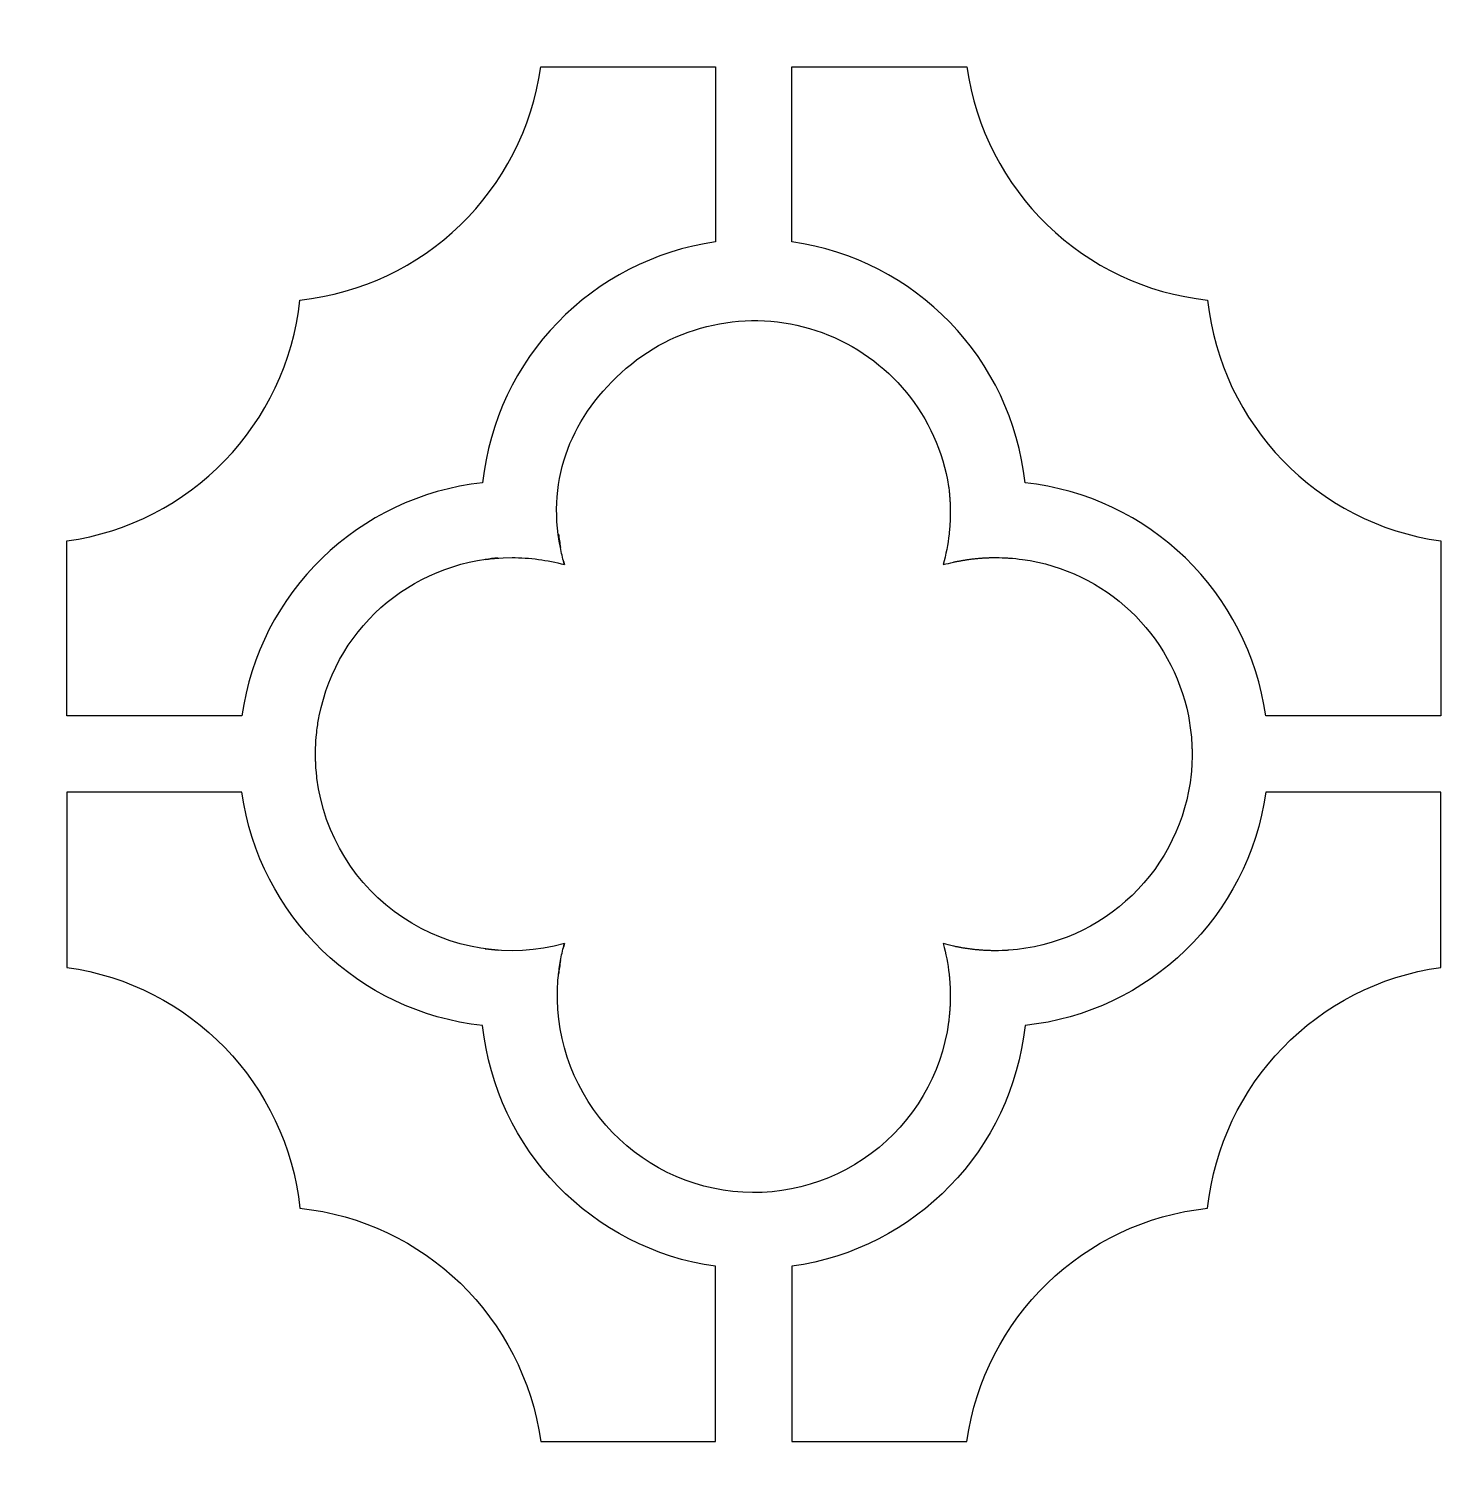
# Model space of a CAD drawing. Header units: centimetres. Extents: x -7.4 to -1.5, y -9 to 2.2.
# Drawn here: x -4.47 to -2.497, y -7.401 to -5.4 of the extents above; entities that cross this region are included whole.
import ezdxf

# ---------------------------------------------------------------- set-up
doc = ezdxf.new("R2010")
doc.units = ezdxf.units.CM
doc.header["$MEASUREMENT"] = 0
doc.layers.add('layer 1', color=7, linetype='Continuous')

msp = doc.modelspace()

# ---------------------------------------------------------------- linework, layer by layer
at = {"layer": 'layer 1', "color": 250}
for points, knots in [([(-7.43951, 2.23468), (-7.43951, 2.23468), (-7.33331, 2.23468), (-7.33331, 2.23468), (-7.33331, 2.23468), (-7.33331, 2.23468), (-1.60574, 2.23468), (-1.60574, 2.23468), (-1.60574, 2.23468), (-1.60574, 2.23468), (-1.49953, 2.23468), (-1.49953, 2.23468), (-1.49953, 2.23468), (-1.49953, 2.23468), (-1.49953, 2.12848), (-1.49953, 2.12848), (-1.49953, 2.12848), (-1.49953, 2.12848), (-1.49953, -8.89401), (-1.49953, -8.89401), (-1.49953, -8.89401), (-1.49953, -8.89401), (-1.49953, -9.00021), (-1.49953, -9.00021), (-1.49953, -9.00021), (-1.49953, -9.00021), (-1.60574, -9.00021), (-1.60574, -9.00021), (-1.60574, -9.00021), (-1.60574, -9.00021), (-7.33331, -9.00021), (-7.33331, -9.00021), (-7.33331, -9.00021), (-7.33331, -9.00021), (-7.43951, -9.00021), (-7.43951, -9.00021), (-7.43951, -9.00021), (-7.43951, -9.00021), (-7.43951, -8.89401), (-7.43951, -8.89401), (-7.43951, -8.89401), (-7.43951, -8.89401), (-7.43951, 2.12848), (-7.43951, 2.12848), (-7.43951, 2.12848), (-7.43951, 2.12848), (-7.43951, 2.23468), (-7.43951, 2.23468)], [0, 0, 0, 0, 0.0769231, 0.0769231, 0.0769231, 0.0769231, 0.1538462, 0.1538462, 0.1538462, 0.1538462, 0.2307692, 0.2307692, 0.2307692, 0.2307692, 0.3076923, 0.3076923, 0.3076923, 0.3076923, 0.3846154, 0.3846154, 0.3846154, 0.3846154, 0.4615385, 0.4615385, 0.4615385, 0.4615385, 0.5384615, 0.5384615, 0.5384615, 0.5384615, 0.6153846, 0.6153846, 0.6153846, 0.6153846, 0.6923077, 0.6923077, 0.6923077, 0.6923077, 0.7692308, 0.7692308, 0.7692308, 0.7692308, 0.8461538, 0.8461538, 0.8461538, 0.8461538, 1, 1, 1, 1]), ([(-4.41642, -6.3562), (-4.41642, -6.3562), (-4.26742, -6.3562), (-4.26742, -6.3562), (-4.26742, -6.3562), (-4.26742, -6.3562), (-4.173, -6.3562), (-4.173, -6.3562), (-4.173, -6.3562), (-4.14896, -6.18418), (-4.01074, -6.05052), (-3.83806, -6.03192), (-3.83806, -6.03192), (-3.81958, -5.85921), (-3.68576, -5.72116), (-3.51377, -5.69699), (-3.51377, -5.69699), (-3.51377, -5.69699), (-3.51377, -5.45354), (-3.51377, -5.45354), (-3.51377, -5.45354), (-3.51377, -5.45354), (-3.59491, -5.45354), (-3.59491, -5.45354), (-3.59491, -5.45354), (-3.59491, -5.45354), (-3.63364, -5.45354), (-3.63364, -5.45354), (-3.63364, -5.45354), (-3.63364, -5.45354), (-3.66292, -5.45354), (-3.66292, -5.45354), (-3.66292, -5.45354), (-3.66292, -5.45354), (-3.75721, -5.45354), (-3.75721, -5.45354), (-3.75721, -5.45354), (-3.78126, -5.62556), (-3.91948, -5.75923), (-4.09216, -5.77783), (-4.09216, -5.77783), (-4.11063, -5.95052), (-4.24444, -6.08858), (-4.41642, -6.11275), (-4.41642, -6.11275), (-4.41642, -6.11275), (-4.41642, -6.16404), (-4.41642, -6.16404), (-4.41642, -6.16404), (-4.41642, -6.16404), (-4.41642, -6.19017), (-4.41642, -6.19017), (-4.41642, -6.19017), (-4.41642, -6.19017), (-4.41642, -6.26759), (-4.41642, -6.26759), (-4.41642, -6.26759), (-4.41642, -6.26759), (-4.41642, -6.3562), (-4.41642, -6.3562)], [0, 0, 0, 0, 0.0625, 0.0625, 0.0625, 0.0625, 0.125, 0.125, 0.125, 0.125, 0.1875, 0.1875, 0.1875, 0.1875, 0.25, 0.25, 0.25, 0.25, 0.3125, 0.3125, 0.3125, 0.3125, 0.375, 0.375, 0.375, 0.375, 0.4375, 0.4375, 0.4375, 0.4375, 0.5, 0.5, 0.5, 0.5, 0.5625, 0.5625, 0.5625, 0.5625, 0.625, 0.625, 0.625, 0.625, 0.6875, 0.6875, 0.6875, 0.6875, 0.75, 0.75, 0.75, 0.75, 0.8125, 0.8125, 0.8125, 0.8125, 0.875, 0.875, 0.875, 0.875, 1, 1, 1, 1]), ([(-2.74836, -6.3562), (-2.74836, -6.3562), (-2.62664, -6.3562), (-2.62664, -6.3562), (-2.62664, -6.3562), (-2.62664, -6.3562), (-2.50493, -6.3562), (-2.50493, -6.3562), (-2.50493, -6.3562), (-2.50493, -6.3562), (-2.50493, -6.26759), (-2.50493, -6.26759), (-2.50493, -6.26759), (-2.50493, -6.26759), (-2.50493, -6.19018), (-2.50493, -6.19018), (-2.50493, -6.19018), (-2.50493, -6.19018), (-2.50493, -6.16403), (-2.50493, -6.16403), (-2.50493, -6.16403), (-2.50493, -6.16403), (-2.50493, -6.11277), (-2.50493, -6.11277), (-2.50493, -6.11277), (-2.67693, -6.08871), (-2.81059, -5.9505), (-2.8292, -5.77783), (-2.8292, -5.77783), (-3.0019, -5.75935), (-3.13997, -5.62554), (-3.16414, -5.45354), (-3.16414, -5.45354), (-3.16414, -5.45354), (-3.2153, -5.45354), (-3.2153, -5.45354), (-3.2153, -5.45354), (-3.2153, -5.45354), (-3.28772, -5.45354), (-3.28772, -5.45354), (-3.28772, -5.45354), (-3.28772, -5.45354), (-3.34195, -5.45354), (-3.34195, -5.45354), (-3.34195, -5.45354), (-3.34195, -5.45354), (-3.40757, -5.45354), (-3.40757, -5.45354), (-3.40757, -5.45354), (-3.40757, -5.45354), (-3.40757, -5.69699), (-3.40757, -5.69699), (-3.40757, -5.69699), (-3.23556, -5.72104), (-3.1019, -5.85924), (-3.08331, -6.03192), (-3.08331, -6.03192), (-2.91061, -6.05039), (-2.77253, -6.18421), (-2.74836, -6.3562)], [0, 0, 0, 0, 0.0625, 0.0625, 0.0625, 0.0625, 0.125, 0.125, 0.125, 0.125, 0.1875, 0.1875, 0.1875, 0.1875, 0.25, 0.25, 0.25, 0.25, 0.3125, 0.3125, 0.3125, 0.3125, 0.375, 0.375, 0.375, 0.375, 0.4375, 0.4375, 0.4375, 0.4375, 0.5, 0.5, 0.5, 0.5, 0.5625, 0.5625, 0.5625, 0.5625, 0.625, 0.625, 0.625, 0.625, 0.6875, 0.6875, 0.6875, 0.6875, 0.75, 0.75, 0.75, 0.75, 0.8125, 0.8125, 0.8125, 0.8125, 0.875, 0.875, 0.875, 0.875, 1, 1, 1, 1]), ([(-4.06534, -6.3562), (-4.06662, -6.36267), (-4.06765, -6.36919), (-4.06846, -6.37573), (-4.06846, -6.37573), (-4.06846, -6.37573), (-4.06864, -6.37738), (-4.06864, -6.37738), (-4.06864, -6.37738), (-4.06864, -6.37738), (-4.06883, -6.37904), (-4.06883, -6.37904), (-4.06883, -6.37904), (-4.06883, -6.37904), (-4.06949, -6.3856), (-4.06949, -6.3856), (-4.06949, -6.3856), (-4.06949, -6.3856), (-4.06987, -6.39068), (-4.06987, -6.39068), (-4.06987, -6.39068), (-4.06987, -6.39068), (-4.06999, -6.39237), (-4.06999, -6.39237), (-4.06999, -6.39237), (-4.06999, -6.39237), (-4.07018, -6.39571), (-4.07018, -6.39571), (-4.07018, -6.39571), (-4.07018, -6.39571), (-4.07025, -6.39743), (-4.07025, -6.39743), (-4.07025, -6.39743), (-4.07025, -6.39743), (-4.07033, -6.39957), (-4.07033, -6.39957), (-4.07033, -6.39957), (-4.07033, -6.39957), (-4.07036, -6.40079), (-4.07036, -6.40079), (-4.07036, -6.40079), (-4.07036, -6.40079), (-4.07043, -6.40222), (-4.07043, -6.40222), (-4.07043, -6.40222), (-4.07043, -6.40222), (-4.07045, -6.40394), (-4.07045, -6.40394), (-4.07045, -6.40394), (-4.07045, -6.40394), (-4.07046, -6.40503), (-4.07046, -6.40503), (-4.07046, -6.40503), (-4.07046, -6.40503), (-4.07049, -6.40671), (-4.07049, -6.40671), (-4.07049, -6.40671), (-4.07049, -6.40671), (-4.0705, -6.40844), (-4.0705, -6.40844), (-4.0705, -6.40844), (-4.0705, -6.40844), (-4.0705, -6.41013), (-4.0705, -6.41013), (-4.0705, -6.41013), (-4.0705, -6.41013), (-4.07049, -6.41181), (-4.07049, -6.41181), (-4.07049, -6.41181), (-4.07049, -6.41181), (-4.07047, -6.41323), (-4.07047, -6.41323), (-4.07047, -6.41323), (-4.07047, -6.41323), (-4.07046, -6.41436), (-4.07046, -6.41436), (-4.07046, -6.41436), (-4.07046, -6.41436), (-4.07043, -6.41606), (-4.07043, -6.41606), (-4.07043, -6.41606), (-4.07043, -6.41606), (-4.07036, -6.41775), (-4.07036, -6.41775), (-4.07036, -6.41775), (-4.07036, -6.41775), (-4.07033, -6.41899), (-4.07033, -6.41899), (-4.07033, -6.41899), (-4.07033, -6.41899), (-4.07029, -6.42027), (-4.07029, -6.42027), (-4.07029, -6.42027), (-4.07029, -6.42027), (-4.07022, -6.42196), (-4.07022, -6.42196), (-4.07022, -6.42196), (-4.07022, -6.42196), (-4.06999, -6.42616), (-4.06999, -6.42616), (-4.06999, -6.42616), (-4.06999, -6.42616), (-4.06987, -6.42784), (-4.06987, -6.42784), (-4.06987, -6.42784), (-4.06987, -6.42784), (-4.06956, -6.43202), (-4.06956, -6.43202), (-4.06956, -6.43202), (-4.0693, -6.43507), (-4.06899, -6.43812), (-4.06864, -6.44116), (-4.06864, -6.44116), (-4.06864, -6.44116), (-4.06846, -6.44282), (-4.06846, -6.44282), (-4.06846, -6.44282), (-4.05876, -6.52176), (-4.01519, -6.5925), (-3.94903, -6.63664), (-3.94903, -6.63664), (-3.88288, -6.68076), (-3.80091, -6.69398), (-3.72426, -6.67284), (-3.72426, -6.67284), (-3.72426, -6.67284), (-3.72557, -6.67778), (-3.72557, -6.67778), (-3.72557, -6.67778), (-3.72557, -6.67778), (-3.72426, -6.67283), (-3.72426, -6.67283), (-3.72426, -6.67283), (-3.72612, -6.67976), (-3.72774, -6.68675), (-3.7291, -6.69379), (-3.7291, -6.69379), (-3.73048, -6.70093), (-3.73157, -6.70814), (-3.73238, -6.71537), (-3.73238, -6.71537), (-3.73167, -6.70904), (-3.73074, -6.70273), (-3.72962, -6.69646), (-3.72962, -6.69646), (-3.74276, -6.76894), (-3.72615, -6.84365), (-3.68352, -6.90372), (-3.68352, -6.90372), (-3.64089, -6.96379), (-3.57621, -7.0041), (-3.50346, -7.01562), (-3.50346, -7.01562), (-3.43068, -7.02714), (-3.35633, -7.00881), (-3.29726, -6.96477), (-3.29726, -6.96477), (-3.23818, -6.92073), (-3.19943, -6.85506), (-3.1897, -6.78202), (-3.1897, -6.78202), (-3.1897, -6.78202), (-3.18954, -6.78088), (-3.18954, -6.78088), (-3.18954, -6.78088), (-3.18954, -6.78088), (-3.18942, -6.77973), (-3.18942, -6.77973), (-3.18942, -6.77973), (-3.18942, -6.77973), (-3.18912, -6.7774), (-3.18912, -6.7774), (-3.18912, -6.7774), (-3.18912, -6.7774), (-3.18893, -6.77567), (-3.18893, -6.77567), (-3.18893, -6.77567), (-3.18893, -6.77567), (-3.18879, -6.77452), (-3.18879, -6.77452), (-3.18879, -6.77452), (-3.18879, -6.77452), (-3.18863, -6.77276), (-3.18863, -6.77276), (-3.18863, -6.77276), (-3.18863, -6.77276), (-3.18849, -6.77128), (-3.18849, -6.77128), (-3.18849, -6.77128), (-3.18849, -6.77128), (-3.18836, -6.76987), (-3.18836, -6.76987), (-3.18836, -6.76987), (-3.18836, -6.76987), (-3.18827, -6.76869), (-3.18827, -6.76869), (-3.18827, -6.76869), (-3.18827, -6.76869), (-3.18818, -6.7677), (-3.18818, -6.7677), (-3.18818, -6.7677), (-3.18818, -6.7677), (-3.18808, -6.76635), (-3.18808, -6.76635), (-3.18808, -6.76635), (-3.18808, -6.76635), (-3.18772, -6.76109), (-3.18772, -6.76109), (-3.18772, -6.76109), (-3.18772, -6.76109), (-3.18766, -6.75993), (-3.18766, -6.75993), (-3.18766, -6.75993), (-3.18766, -6.75993), (-3.18762, -6.75874), (-3.18762, -6.75874), (-3.18762, -6.75874), (-3.18762, -6.75874), (-3.18755, -6.75757), (-3.18755, -6.75757), (-3.18755, -6.75757), (-3.18755, -6.75757), (-3.18751, -6.75639), (-3.18751, -6.75639), (-3.18751, -6.75639), (-3.18751, -6.75639), (-3.18744, -6.75467), (-3.18744, -6.75467), (-3.18744, -6.75467), (-3.18744, -6.75467), (-3.18734, -6.75074), (-3.18734, -6.75074), (-3.18734, -6.75074), (-3.18734, -6.75074), (-3.18732, -6.74927), (-3.18732, -6.74927), (-3.18732, -6.74927), (-3.18732, -6.74927), (-3.1873, -6.74749), (-3.1873, -6.74749), (-3.1873, -6.74749), (-3.1873, -6.74749), (-3.18728, -6.74573), (-3.18728, -6.74573), (-3.18728, -6.74573), (-3.18728, -6.74573), (-3.1873, -6.74453), (-3.1873, -6.74453), (-3.1873, -6.74453), (-3.1873, -6.74453), (-3.1873, -6.74336), (-3.1873, -6.74336), (-3.1873, -6.74336), (-3.1873, -6.74336), (-3.18732, -6.74218), (-3.18732, -6.74218), (-3.18732, -6.74218), (-3.18732, -6.74218), (-3.18732, -6.74101), (-3.18732, -6.74101), (-3.18732, -6.74101), (-3.18732, -6.74101), (-3.18736, -6.73982), (-3.18736, -6.73982), (-3.18736, -6.73982), (-3.18736, -6.73982), (-3.18739, -6.73865), (-3.18739, -6.73865), (-3.18739, -6.73865), (-3.18739, -6.73865), (-3.18742, -6.73747), (-3.18742, -6.73747), (-3.18742, -6.73747), (-3.18742, -6.73747), (-3.18744, -6.7363), (-3.18744, -6.7363), (-3.18744, -6.7363), (-3.18744, -6.7363), (-3.18751, -6.73512), (-3.18751, -6.73512), (-3.18751, -6.73512), (-3.18751, -6.73512), (-3.18755, -6.73394), (-3.18755, -6.73394), (-3.18755, -6.73394), (-3.18755, -6.73394), (-3.18762, -6.73277), (-3.18762, -6.73277), (-3.18762, -6.73277), (-3.18762, -6.73277), (-3.18766, -6.73161), (-3.18766, -6.73161), (-3.18766, -6.73161), (-3.18766, -6.73161), (-3.18772, -6.73043), (-3.18772, -6.73043), (-3.18772, -6.73043), (-3.18772, -6.73043), (-3.18779, -6.72926), (-3.18779, -6.72926), (-3.18779, -6.72926), (-3.18779, -6.72926), (-3.18786, -6.72809), (-3.18786, -6.72809), (-3.18786, -6.72809), (-3.18786, -6.72809), (-3.18793, -6.72695), (-3.18793, -6.72695), (-3.18793, -6.72695), (-3.18793, -6.72695), (-3.18801, -6.72576), (-3.18801, -6.72576), (-3.18801, -6.72576), (-3.18801, -6.72576), (-3.1881, -6.72462), (-3.1881, -6.72462), (-3.1881, -6.72462), (-3.1881, -6.72462), (-3.1882, -6.72344), (-3.1882, -6.72344), (-3.1882, -6.72344), (-3.1882, -6.72344), (-3.1883, -6.7223), (-3.1883, -6.7223), (-3.1883, -6.7223), (-3.1883, -6.7223), (-3.18841, -6.72111), (-3.18841, -6.72111), (-3.18841, -6.72111), (-3.18841, -6.72111), (-3.18851, -6.71997), (-3.18851, -6.71997), (-3.18851, -6.71997), (-3.18851, -6.71997), (-3.18862, -6.71883), (-3.18862, -6.71883), (-3.18862, -6.71883), (-3.18862, -6.71883), (-3.18871, -6.71767), (-3.18871, -6.71767), (-3.18871, -6.71767), (-3.18871, -6.71767), (-3.18884, -6.71652), (-3.18884, -6.71652), (-3.18884, -6.71652), (-3.18884, -6.71652), (-3.18896, -6.71537), (-3.18896, -6.71537), (-3.18896, -6.71537), (-3.19055, -6.701), (-3.19328, -6.68677), (-3.19715, -6.67283), (-3.19715, -6.67283), (-3.19242, -6.67411), (-3.18766, -6.67527), (-3.18287, -6.67632), (-3.18287, -6.67632), (-3.18287, -6.67632), (-3.18175, -6.67658), (-3.18175, -6.67658), (-3.18175, -6.67658), (-3.18175, -6.67658), (-3.18064, -6.6768), (-3.18064, -6.6768), (-3.18064, -6.6768), (-3.18064, -6.6768), (-3.17952, -6.67706), (-3.17952, -6.67706), (-3.17952, -6.67706), (-3.17952, -6.67706), (-3.17842, -6.67727), (-3.17842, -6.67727), (-3.17842, -6.67727), (-3.17842, -6.67727), (-3.1773, -6.67749), (-3.1773, -6.67749), (-3.1773, -6.67749), (-3.1773, -6.67749), (-3.17619, -6.6777), (-3.17619, -6.6777), (-3.17619, -6.6777), (-3.17619, -6.6777), (-3.17505, -6.67793), (-3.17505, -6.67793), (-3.17505, -6.67793), (-3.17505, -6.67793), (-3.17394, -6.67811), (-3.17394, -6.67811), (-3.17394, -6.67811), (-3.17394, -6.67811), (-3.17282, -6.67834), (-3.17282, -6.67834), (-3.17282, -6.67834), (-3.17282, -6.67834), (-3.1717, -6.67852), (-3.1717, -6.67852), (-3.1717, -6.67852), (-3.1717, -6.67852), (-3.17055, -6.67874), (-3.17055, -6.67874), (-3.17055, -6.67874), (-3.17055, -6.67874), (-3.16944, -6.67891), (-3.16944, -6.67891), (-3.16944, -6.67891), (-3.16944, -6.67891), (-3.16828, -6.67911), (-3.16828, -6.67911), (-3.16828, -6.67911), (-3.16828, -6.67911), (-3.16717, -6.67929), (-3.16717, -6.67929), (-3.16717, -6.67929), (-3.16717, -6.67929), (-3.16603, -6.67947), (-3.16603, -6.67947), (-3.16603, -6.67947), (-3.16603, -6.67947), (-3.16491, -6.67963), (-3.16491, -6.67963), (-3.16491, -6.67963), (-3.16491, -6.67963), (-3.16375, -6.67982), (-3.16375, -6.67982), (-3.16375, -6.67982), (-3.16375, -6.67982), (-3.1626, -6.67998), (-3.1626, -6.67998), (-3.1626, -6.67998), (-3.1626, -6.67998), (-3.16147, -6.68015), (-3.16147, -6.68015), (-3.16147, -6.68015), (-3.16147, -6.68015), (-3.16034, -6.68028), (-3.16034, -6.68028), (-3.16034, -6.68028), (-3.16034, -6.68028), (-3.15919, -6.68044), (-3.15919, -6.68044), (-3.15919, -6.68044), (-3.15919, -6.68044), (-3.15804, -6.68057), (-3.15804, -6.68057), (-3.15804, -6.68057), (-3.15804, -6.68057), (-3.1569, -6.68072), (-3.1569, -6.68072), (-3.1569, -6.68072), (-3.1569, -6.68072), (-3.15575, -6.68085), (-3.15575, -6.68085), (-3.15575, -6.68085), (-3.15575, -6.68085), (-3.1546, -6.68099), (-3.1546, -6.68099), (-3.1546, -6.68099), (-3.1546, -6.68099), (-3.15346, -6.68112), (-3.15346, -6.68112), (-3.15346, -6.68112), (-3.15346, -6.68112), (-3.15229, -6.68125), (-3.15229, -6.68125), (-3.15229, -6.68125), (-3.15229, -6.68125), (-3.15115, -6.68134), (-3.15115, -6.68134), (-3.15115, -6.68134), (-3.15115, -6.68134), (-3.15001, -6.68146), (-3.15001, -6.68146), (-3.15001, -6.68146), (-3.15001, -6.68146), (-3.14885, -6.68156), (-3.14885, -6.68156), (-3.14885, -6.68156), (-3.14885, -6.68156), (-3.14768, -6.68167), (-3.14768, -6.68167), (-3.14768, -6.68167), (-3.14768, -6.68167), (-3.14653, -6.68177), (-3.14653, -6.68177), (-3.14653, -6.68177), (-3.14653, -6.68177), (-3.14536, -6.68187), (-3.14536, -6.68187), (-3.14536, -6.68187), (-3.14536, -6.68187), (-3.14421, -6.68195), (-3.14421, -6.68195), (-3.14421, -6.68195), (-3.14421, -6.68195), (-3.14302, -6.68204), (-3.14302, -6.68204), (-3.14302, -6.68204), (-3.14302, -6.68204), (-3.14188, -6.68211), (-3.14188, -6.68211), (-3.14188, -6.68211), (-3.14188, -6.68211), (-3.1407, -6.68218), (-3.1407, -6.68218), (-3.1407, -6.68218), (-3.1407, -6.68218), (-3.13954, -6.68224), (-3.13954, -6.68224), (-3.13954, -6.68224), (-3.13954, -6.68224), (-3.13837, -6.68231), (-3.13837, -6.68231), (-3.13837, -6.68231), (-3.13837, -6.68231), (-3.13721, -6.68235), (-3.13721, -6.68235), (-3.13721, -6.68235), (-3.13721, -6.68235), (-3.13603, -6.68242), (-3.13603, -6.68242), (-3.13603, -6.68242), (-3.13603, -6.68242), (-3.13485, -6.68246), (-3.13485, -6.68246), (-3.13485, -6.68246), (-3.13485, -6.68246), (-3.13367, -6.68252), (-3.13367, -6.68252), (-3.13367, -6.68252), (-3.13367, -6.68252), (-3.13251, -6.68256), (-3.13251, -6.68256), (-3.13251, -6.68256), (-3.13251, -6.68256), (-3.13132, -6.68259), (-3.13132, -6.68259), (-3.13132, -6.68259), (-3.13132, -6.68259), (-3.13014, -6.68261), (-3.13014, -6.68261), (-3.13014, -6.68261), (-3.13014, -6.68261), (-3.12896, -6.68264), (-3.12896, -6.68264), (-3.12896, -6.68264), (-3.12896, -6.68264), (-3.12779, -6.68264), (-3.12779, -6.68264), (-3.12779, -6.68264), (-3.12779, -6.68264), (-3.12661, -6.68267), (-3.12661, -6.68267), (-3.12661, -6.68267), (-3.12661, -6.68267), (-3.12543, -6.68267), (-3.12543, -6.68267), (-3.12543, -6.68267), (-3.12543, -6.68267), (-3.12424, -6.6827), (-3.12424, -6.6827), (-3.12424, -6.6827), (-3.12424, -6.6827), (-3.12307, -6.68267), (-3.12307, -6.68267), (-3.12307, -6.68267), (-3.12307, -6.68267), (-3.12163, -6.68266), (-3.12163, -6.68266), (-3.12163, -6.68266), (-3.12163, -6.68266), (-3.1201, -6.68264), (-3.1201, -6.68264), (-3.1201, -6.68264), (-3.1201, -6.68264), (-3.11505, -6.68251), (-3.11505, -6.68251), (-3.11505, -6.68251), (-3.11505, -6.68251), (-3.11358, -6.68245), (-3.11358, -6.68245), (-3.11358, -6.68245), (-3.11358, -6.68245), (-3.10831, -6.68219), (-3.10831, -6.68219), (-3.10831, -6.68219), (-3.10831, -6.68219), (-3.10714, -6.68211), (-3.10714, -6.68211), (-3.10714, -6.68211), (-3.10714, -6.68211), (-3.10595, -6.68206), (-3.10595, -6.68206), (-3.10595, -6.68206), (-3.04159, -6.67753), (-2.98091, -6.65055), (-2.93444, -6.60579), (-2.93444, -6.60579), (-2.88795, -6.561), (-2.85884, -6.50124), (-2.85227, -6.43702), (-2.85227, -6.43702), (-2.85227, -6.43702), (-2.85189, -6.43286), (-2.85189, -6.43286), (-2.85189, -6.43286), (-2.85153, -6.42853), (-2.85127, -6.42419), (-2.85107, -6.41984), (-2.85107, -6.41984), (-2.85107, -6.41984), (-2.85103, -6.41858), (-2.85103, -6.41858), (-2.85103, -6.41858), (-2.85103, -6.41858), (-2.85097, -6.4169), (-2.85097, -6.4169), (-2.85097, -6.4169), (-2.85097, -6.4169), (-2.8509, -6.41449), (-2.8509, -6.41449), (-2.8509, -6.41449), (-2.8509, -6.41449), (-2.8509, -6.4135), (-2.8509, -6.4135), (-2.8509, -6.4135), (-2.8509, -6.4135), (-2.85087, -6.41181), (-2.85087, -6.41181), (-2.85087, -6.41181), (-2.85087, -6.41181), (-2.85086, -6.41013), (-2.85086, -6.41013), (-2.85086, -6.41013), (-2.85086, -6.41013), (-2.85086, -6.40844), (-2.85086, -6.40844), (-2.85086, -6.40844), (-2.85086, -6.40844), (-2.85087, -6.40671), (-2.85087, -6.40671), (-2.85087, -6.40671), (-2.85087, -6.40671), (-2.85089, -6.40534), (-2.85089, -6.40534), (-2.85089, -6.40534), (-2.85089, -6.40534), (-2.8509, -6.40418), (-2.8509, -6.40418), (-2.8509, -6.40418), (-2.8509, -6.40418), (-2.85094, -6.40251), (-2.85094, -6.40251), (-2.85094, -6.40251), (-2.85094, -6.40251), (-2.851, -6.40079), (-2.851, -6.40079), (-2.851, -6.40079), (-2.851, -6.40079), (-2.85103, -6.39966), (-2.85103, -6.39966), (-2.85103, -6.39966), (-2.85121, -6.39554), (-2.85145, -6.39144), (-2.85176, -6.38733), (-2.85176, -6.38733), (-2.85176, -6.38733), (-2.85189, -6.38567), (-2.85189, -6.38567), (-2.85189, -6.38567), (-2.85189, -6.38567), (-2.85218, -6.38236), (-2.85218, -6.38236), (-2.85218, -6.38236), (-2.8531, -6.37359), (-2.85438, -6.36486), (-2.85603, -6.3562), (-2.85603, -6.3562), (-2.87862, -6.24172), (-2.97126, -6.15426), (-3.08687, -6.13848), (-3.08687, -6.13848), (-3.09292, -6.13764), (-3.099, -6.13702), (-3.10509, -6.13659), (-3.10509, -6.13659), (-3.10509, -6.13659), (-3.10652, -6.1365), (-3.10652, -6.1365), (-3.10652, -6.1365), (-3.10652, -6.1365), (-3.10771, -6.13643), (-3.10771, -6.13643), (-3.10771, -6.13643), (-3.10771, -6.13643), (-3.11358, -6.13614), (-3.11358, -6.13614), (-3.11358, -6.13614), (-3.11358, -6.13614), (-3.11505, -6.13607), (-3.11505, -6.13607), (-3.11505, -6.13607), (-3.11505, -6.13607), (-3.11922, -6.13596), (-3.11922, -6.13596), (-3.11922, -6.13596), (-3.11922, -6.13596), (-3.1207, -6.13595), (-3.1207, -6.13595), (-3.1207, -6.13595), (-3.1207, -6.13595), (-3.12249, -6.13591), (-3.12249, -6.13591), (-3.12249, -6.13591), (-3.12249, -6.13591), (-3.12424, -6.13589), (-3.12424, -6.13589), (-3.12424, -6.13589), (-3.12424, -6.13589), (-3.12543, -6.13591), (-3.12543, -6.13591), (-3.12543, -6.13591), (-3.12543, -6.13591), (-3.12661, -6.13591), (-3.12661, -6.13591), (-3.12661, -6.13591), (-3.12661, -6.13591), (-3.12779, -6.13595), (-3.12779, -6.13595), (-3.12779, -6.13595), (-3.12779, -6.13595), (-3.12896, -6.13595), (-3.12896, -6.13595), (-3.12896, -6.13595), (-3.12896, -6.13595), (-3.13014, -6.13598), (-3.13014, -6.13598), (-3.13014, -6.13598), (-3.13014, -6.13598), (-3.13132, -6.136), (-3.13132, -6.136), (-3.13132, -6.136), (-3.13132, -6.136), (-3.13251, -6.13603), (-3.13251, -6.13603), (-3.13251, -6.13603), (-3.13251, -6.13603), (-3.13367, -6.13606), (-3.13367, -6.13606), (-3.13367, -6.13606), (-3.13367, -6.13606), (-3.13485, -6.13613), (-3.13485, -6.13613), (-3.13485, -6.13613), (-3.13485, -6.13613), (-3.13603, -6.13617), (-3.13603, -6.13617), (-3.13603, -6.13617), (-3.13603, -6.13617), (-3.13721, -6.13624), (-3.13721, -6.13624), (-3.13721, -6.13624), (-3.13721, -6.13624), (-3.13837, -6.13628), (-3.13837, -6.13628), (-3.13837, -6.13628), (-3.13837, -6.13628), (-3.13954, -6.13633), (-3.13954, -6.13633), (-3.13954, -6.13633), (-3.13954, -6.13633), (-3.14069, -6.1364), (-3.14069, -6.1364), (-3.14069, -6.1364), (-3.14069, -6.1364), (-3.14187, -6.13647), (-3.14187, -6.13647), (-3.14187, -6.13647), (-3.14187, -6.13647), (-3.14302, -6.13654), (-3.14302, -6.13654), (-3.14302, -6.13654), (-3.14302, -6.13654), (-3.14419, -6.13664), (-3.14419, -6.13664), (-3.14419, -6.13664), (-3.14419, -6.13664), (-3.14534, -6.13672), (-3.14534, -6.13672), (-3.14534, -6.13672), (-3.14534, -6.13672), (-3.14652, -6.13682), (-3.14652, -6.13682), (-3.14652, -6.13682), (-3.14652, -6.13682), (-3.14767, -6.13691), (-3.14767, -6.13691), (-3.14767, -6.13691), (-3.14767, -6.13691), (-3.14884, -6.13702), (-3.14884, -6.13702), (-3.14884, -6.13702), (-3.14884, -6.13702), (-3.14997, -6.13713), (-3.14997, -6.13713), (-3.14997, -6.13713), (-3.14997, -6.13713), (-3.15113, -6.13724), (-3.15113, -6.13724), (-3.15113, -6.13724), (-3.15113, -6.13724), (-3.15228, -6.13734), (-3.15228, -6.13734), (-3.15228, -6.13734), (-3.15228, -6.13734), (-3.15343, -6.13747), (-3.15343, -6.13747), (-3.15343, -6.13747), (-3.15343, -6.13747), (-3.15459, -6.13759), (-3.15459, -6.13759), (-3.15459, -6.13759), (-3.15459, -6.13759), (-3.15572, -6.13772), (-3.15572, -6.13772), (-3.15572, -6.13772), (-3.15572, -6.13772), (-3.15687, -6.13786), (-3.15687, -6.13786), (-3.15687, -6.13786), (-3.15687, -6.13786), (-3.15803, -6.13802), (-3.15803, -6.13802), (-3.15803, -6.13802), (-3.15803, -6.13802), (-3.15916, -6.13814), (-3.15916, -6.13814), (-3.15916, -6.13814), (-3.15916, -6.13814), (-3.16031, -6.13831), (-3.16031, -6.13831), (-3.16031, -6.13831), (-3.16031, -6.13831), (-3.16143, -6.13844), (-3.16143, -6.13844), (-3.16143, -6.13844), (-3.16143, -6.13844), (-3.16258, -6.13862), (-3.16258, -6.13862), (-3.16258, -6.13862), (-3.16258, -6.13862), (-3.16372, -6.13877), (-3.16372, -6.13877), (-3.16372, -6.13877), (-3.16372, -6.13877), (-3.16487, -6.13895), (-3.16487, -6.13895), (-3.16487, -6.13895), (-3.16487, -6.13895), (-3.166, -6.13911), (-3.166, -6.13911), (-3.166, -6.13911), (-3.166, -6.13911), (-3.16714, -6.1393), (-3.16714, -6.1393), (-3.16714, -6.1393), (-3.16714, -6.1393), (-3.16826, -6.13948), (-3.16826, -6.13948), (-3.16826, -6.13948), (-3.16826, -6.13948), (-3.1694, -6.13968), (-3.1694, -6.13968), (-3.1694, -6.13968), (-3.1694, -6.13968), (-3.17051, -6.13984), (-3.17051, -6.13984), (-3.17051, -6.13984), (-3.17051, -6.13984), (-3.17167, -6.14005), (-3.17167, -6.14005), (-3.17167, -6.14005), (-3.17167, -6.14005), (-3.17278, -6.14025), (-3.17278, -6.14025), (-3.17278, -6.14025), (-3.17278, -6.14025), (-3.17391, -6.14046), (-3.17391, -6.14046), (-3.17391, -6.14046), (-3.17391, -6.14046), (-3.17502, -6.14067), (-3.17502, -6.14067), (-3.17502, -6.14067), (-3.17502, -6.14067), (-3.17614, -6.14088), (-3.17614, -6.14088), (-3.17614, -6.14088), (-3.17614, -6.14088), (-3.17725, -6.1411), (-3.17725, -6.1411), (-3.17725, -6.1411), (-3.17725, -6.1411), (-3.17836, -6.14133), (-3.17836, -6.14133), (-3.17836, -6.14133), (-3.17836, -6.14133), (-3.17948, -6.14153), (-3.17948, -6.14153), (-3.17948, -6.14153), (-3.17948, -6.14153), (-3.1806, -6.14179), (-3.1806, -6.14179), (-3.1806, -6.14179), (-3.1806, -6.14179), (-3.18172, -6.14202), (-3.18172, -6.14202), (-3.18172, -6.14202), (-3.18172, -6.14202), (-3.18283, -6.14226), (-3.18283, -6.14226), (-3.18283, -6.14226), (-3.18761, -6.14331), (-3.19237, -6.14447), (-3.19709, -6.14576), (-3.19709, -6.14576), (-3.19328, -6.13181), (-3.19057, -6.11759), (-3.18897, -6.10322), (-3.18897, -6.10322), (-3.18897, -6.10322), (-3.18885, -6.10207), (-3.18885, -6.10207), (-3.18885, -6.10207), (-3.18885, -6.10207), (-3.18873, -6.10091), (-3.18873, -6.10091), (-3.18873, -6.10091), (-3.18873, -6.10091), (-3.18863, -6.09977), (-3.18863, -6.09977), (-3.18863, -6.09977), (-3.18863, -6.09977), (-3.18851, -6.09862), (-3.18851, -6.09862), (-3.18851, -6.09862), (-3.18851, -6.09862), (-3.18841, -6.09747), (-3.18841, -6.09747), (-3.18841, -6.09747), (-3.18841, -6.09747), (-3.1883, -6.0963), (-3.1883, -6.0963), (-3.1883, -6.0963), (-3.1883, -6.0963), (-3.1882, -6.09515), (-3.1882, -6.09515), (-3.1882, -6.09515), (-3.1882, -6.09515), (-3.1881, -6.09396), (-3.1881, -6.09396), (-3.1881, -6.09396), (-3.1881, -6.09396), (-3.18801, -6.09283), (-3.18801, -6.09283), (-3.18801, -6.09283), (-3.18801, -6.09283), (-3.18793, -6.09164), (-3.18793, -6.09164), (-3.18793, -6.09164), (-3.18793, -6.09164), (-3.18786, -6.0905), (-3.18786, -6.0905), (-3.18786, -6.0905), (-3.18786, -6.0905), (-3.18779, -6.08931), (-3.18779, -6.08931), (-3.18779, -6.08931), (-3.18779, -6.08931), (-3.18772, -6.08816), (-3.18772, -6.08816), (-3.18772, -6.08816), (-3.18772, -6.08816), (-3.18766, -6.08697), (-3.18766, -6.08697), (-3.18766, -6.08697), (-3.18766, -6.08697), (-3.18762, -6.08583), (-3.18762, -6.08583), (-3.18762, -6.08583), (-3.18762, -6.08583), (-3.18755, -6.08464), (-3.18755, -6.08464), (-3.18755, -6.08464), (-3.18755, -6.08464), (-3.18751, -6.08347), (-3.18751, -6.08347), (-3.18751, -6.08347), (-3.18751, -6.08347), (-3.18744, -6.08228), (-3.18744, -6.08228), (-3.18744, -6.08228), (-3.18744, -6.08228), (-3.18742, -6.08112), (-3.18742, -6.08112), (-3.18742, -6.08112), (-3.18742, -6.08112), (-3.18739, -6.07994), (-3.18739, -6.07994), (-3.18739, -6.07994), (-3.18739, -6.07994), (-3.18736, -6.07877), (-3.18736, -6.07877), (-3.18736, -6.07877), (-3.18736, -6.07877), (-3.18732, -6.07758), (-3.18732, -6.07758), (-3.18732, -6.07758), (-3.18732, -6.07758), (-3.18732, -6.07641), (-3.18732, -6.07641), (-3.18732, -6.07641), (-3.18732, -6.07641), (-3.1873, -6.07522), (-3.1873, -6.07522), (-3.1873, -6.07522), (-3.1873, -6.07522), (-3.1873, -6.07404), (-3.1873, -6.07404), (-3.1873, -6.07404), (-3.1873, -6.07404), (-3.18728, -6.07286), (-3.18728, -6.07286), (-3.18728, -6.07286), (-3.18728, -6.07286), (-3.1873, -6.07167), (-3.1873, -6.07167), (-3.1873, -6.07167), (-3.1873, -6.07167), (-3.18731, -6.07024), (-3.18731, -6.07024), (-3.18731, -6.07024), (-3.18731, -6.07024), (-3.18732, -6.06872), (-3.18732, -6.06872), (-3.18732, -6.06872), (-3.18732, -6.06872), (-3.18742, -6.06473), (-3.18742, -6.06473), (-3.18742, -6.06473), (-3.18742, -6.06473), (-3.18751, -6.06218), (-3.18751, -6.06218), (-3.18751, -6.06218), (-3.18751, -6.06218), (-3.18755, -6.06101), (-3.18755, -6.06101), (-3.18755, -6.06101), (-3.18755, -6.06101), (-3.18762, -6.05984), (-3.18762, -6.05984), (-3.18762, -6.05984), (-3.18762, -6.05984), (-3.18765, -6.05881), (-3.18765, -6.05881), (-3.18765, -6.05881), (-3.18765, -6.05881), (-3.18772, -6.05749), (-3.18772, -6.05749), (-3.18772, -6.05749), (-3.18772, -6.05749), (-3.18807, -6.05237), (-3.18807, -6.05237), (-3.18807, -6.05237), (-3.18807, -6.05237), (-3.18817, -6.05105), (-3.18817, -6.05105), (-3.18817, -6.05105), (-3.18817, -6.05105), (-3.18827, -6.04989), (-3.18827, -6.04989), (-3.18827, -6.04989), (-3.18827, -6.04989), (-3.18836, -6.04872), (-3.18836, -6.04872), (-3.18836, -6.04872), (-3.18836, -6.04872), (-3.18848, -6.04757), (-3.18848, -6.04757), (-3.18848, -6.04757), (-3.18848, -6.04757), (-3.18856, -6.04645), (-3.18856, -6.04645), (-3.18856, -6.04645), (-3.18856, -6.04645), (-3.18871, -6.0448), (-3.18871, -6.0448), (-3.18871, -6.0448), (-3.18871, -6.0448), (-3.18886, -6.04349), (-3.18886, -6.04349), (-3.18886, -6.04349), (-3.18886, -6.04349), (-3.18906, -6.04176), (-3.18906, -6.04176), (-3.18906, -6.04176), (-3.18906, -6.04176), (-3.18932, -6.03965), (-3.18932, -6.03965), (-3.18932, -6.03965), (-3.18932, -6.03965), (-3.18948, -6.03829), (-3.18948, -6.03829), (-3.18948, -6.03829), (-3.18948, -6.03829), (-3.18963, -6.03714), (-3.18963, -6.03714), (-3.18963, -6.03714), (-3.20506, -5.93913), (-3.27238, -5.85718), (-3.36553, -5.82302), (-3.36553, -5.82302), (-3.45867, -5.78886), (-3.56301, -5.80786), (-3.63814, -5.87266), (-3.63814, -5.87266), (-3.71326, -5.93746), (-3.74973, -6.02497), (-3.72962, -6.12211), (-3.72962, -6.12211), (-3.73075, -6.11585), (-3.73167, -6.10955), (-3.73238, -6.10322), (-3.73238, -6.10322), (-3.73157, -6.11045), (-3.73048, -6.11765), (-3.72912, -6.1248), (-3.72912, -6.1248), (-3.72775, -6.13185), (-3.72611, -6.13884), (-3.72421, -6.14576), (-3.72421, -6.14576), (-3.72421, -6.14576), (-3.72557, -6.14081), (-3.72557, -6.14081), (-3.72557, -6.14081), (-3.72557, -6.14081), (-3.72426, -6.14575), (-3.72426, -6.14575), (-3.72426, -6.14575), (-3.748, -6.13921), (-3.7725, -6.13589), (-3.79713, -6.13589), (-3.79713, -6.13589), (-3.92773, -6.13595), (-4.04003, -6.22808), (-4.06535, -6.3562), (-4.06535, -6.3562), (-4.06535, -6.3562), (-4.06534, -6.3562), (-4.06534, -6.3562)], [0, 0, 0, 0, 0.0034364, 0.0034364, 0.0034364, 0.0034364, 0.0068729, 0.0068729, 0.0068729, 0.0068729, 0.0103093, 0.0103093, 0.0103093, 0.0103093, 0.0137457, 0.0137457, 0.0137457, 0.0137457, 0.0171821, 0.0171821, 0.0171821, 0.0171821, 0.0206186, 0.0206186, 0.0206186, 0.0206186, 0.024055, 0.024055, 0.024055, 0.024055, 0.0274914, 0.0274914, 0.0274914, 0.0274914, 0.0309278, 0.0309278, 0.0309278, 0.0309278, 0.0343643, 0.0343643, 0.0343643, 0.0343643, 0.0378007, 0.0378007, 0.0378007, 0.0378007, 0.0412371, 0.0412371, 0.0412371, 0.0412371, 0.0446735, 0.0446735, 0.0446735, 0.0446735, 0.04811, 0.04811, 0.04811, 0.04811, 0.0515464, 0.0515464, 0.0515464, 0.0515464, 0.0549828, 0.0549828, 0.0549828, 0.0549828, 0.0584192, 0.0584192, 0.0584192, 0.0584192, 0.0618557, 0.0618557, 0.0618557, 0.0618557, 0.0652921, 0.0652921, 0.0652921, 0.0652921, 0.0687285, 0.0687285, 0.0687285, 0.0687285, 0.0721649, 0.0721649, 0.0721649, 0.0721649, 0.0756014, 0.0756014, 0.0756014, 0.0756014, 0.0790378, 0.0790378, 0.0790378, 0.0790378, 0.0824742, 0.0824742, 0.0824742, 0.0824742, 0.0859107, 0.0859107, 0.0859107, 0.0859107, 0.0893471, 0.0893471, 0.0893471, 0.0893471, 0.0927835, 0.0927835, 0.0927835, 0.0927835, 0.0962199, 0.0962199, 0.0962199, 0.0962199, 0.0996564, 0.0996564, 0.0996564, 0.0996564, 0.1030928, 0.1030928, 0.1030928, 0.1030928, 0.1065292, 0.1065292, 0.1065292, 0.1065292, 0.1099656, 0.1099656, 0.1099656, 0.1099656, 0.1134021, 0.1134021, 0.1134021, 0.1134021, 0.1168385, 0.1168385, 0.1168385, 0.1168385, 0.1202749, 0.1202749, 0.1202749, 0.1202749, 0.1237113, 0.1237113, 0.1237113, 0.1237113, 0.1271478, 0.1271478, 0.1271478, 0.1271478, 0.1305842, 0.1305842, 0.1305842, 0.1305842, 0.1340206, 0.1340206, 0.1340206, 0.1340206, 0.137457, 0.137457, 0.137457, 0.137457, 0.1408935, 0.1408935, 0.1408935, 0.1408935, 0.1443299, 0.1443299, 0.1443299, 0.1443299, 0.1477663, 0.1477663, 0.1477663, 0.1477663, 0.1512027, 0.1512027, 0.1512027, 0.1512027, 0.1546392, 0.1546392, 0.1546392, 0.1546392, 0.1580756, 0.1580756, 0.1580756, 0.1580756, 0.161512, 0.161512, 0.161512, 0.161512, 0.1649485, 0.1649485, 0.1649485, 0.1649485, 0.1683849, 0.1683849, 0.1683849, 0.1683849, 0.1718213, 0.1718213, 0.1718213, 0.1718213, 0.1752577, 0.1752577, 0.1752577, 0.1752577, 0.1786942, 0.1786942, 0.1786942, 0.1786942, 0.1821306, 0.1821306, 0.1821306, 0.1821306, 0.185567, 0.185567, 0.185567, 0.185567, 0.1890034, 0.1890034, 0.1890034, 0.1890034, 0.1924399, 0.1924399, 0.1924399, 0.1924399, 0.1958763, 0.1958763, 0.1958763, 0.1958763, 0.1993127, 0.1993127, 0.1993127, 0.1993127, 0.2027491, 0.2027491, 0.2027491, 0.2027491, 0.2061856, 0.2061856, 0.2061856, 0.2061856, 0.209622, 0.209622, 0.209622, 0.209622, 0.2130584, 0.2130584, 0.2130584, 0.2130584, 0.2164948, 0.2164948, 0.2164948, 0.2164948, 0.2199313, 0.2199313, 0.2199313, 0.2199313, 0.2233677, 0.2233677, 0.2233677, 0.2233677, 0.2268041, 0.2268041, 0.2268041, 0.2268041, 0.2302405, 0.2302405, 0.2302405, 0.2302405, 0.233677, 0.233677, 0.233677, 0.233677, 0.2371134, 0.2371134, 0.2371134, 0.2371134, 0.2405498, 0.2405498, 0.2405498, 0.2405498, 0.2439863, 0.2439863, 0.2439863, 0.2439863, 0.2474227, 0.2474227, 0.2474227, 0.2474227, 0.2508591, 0.2508591, 0.2508591, 0.2508591, 0.2542955, 0.2542955, 0.2542955, 0.2542955, 0.257732, 0.257732, 0.257732, 0.257732, 0.2611684, 0.2611684, 0.2611684, 0.2611684, 0.2646048, 0.2646048, 0.2646048, 0.2646048, 0.2680412, 0.2680412, 0.2680412, 0.2680412, 0.2714777, 0.2714777, 0.2714777, 0.2714777, 0.2749141, 0.2749141, 0.2749141, 0.2749141, 0.2783505, 0.2783505, 0.2783505, 0.2783505, 0.2817869, 0.2817869, 0.2817869, 0.2817869, 0.2852234, 0.2852234, 0.2852234, 0.2852234, 0.2886598, 0.2886598, 0.2886598, 0.2886598, 0.2920962, 0.2920962, 0.2920962, 0.2920962, 0.2955326, 0.2955326, 0.2955326, 0.2955326, 0.2989691, 0.2989691, 0.2989691, 0.2989691, 0.3024055, 0.3024055, 0.3024055, 0.3024055, 0.3058419, 0.3058419, 0.3058419, 0.3058419, 0.3092784, 0.3092784, 0.3092784, 0.3092784, 0.3127148, 0.3127148, 0.3127148, 0.3127148, 0.3161512, 0.3161512, 0.3161512, 0.3161512, 0.3195876, 0.3195876, 0.3195876, 0.3195876, 0.3230241, 0.3230241, 0.3230241, 0.3230241, 0.3264605, 0.3264605, 0.3264605, 0.3264605, 0.3298969, 0.3298969, 0.3298969, 0.3298969, 0.3333333, 0.3333333, 0.3333333, 0.3333333, 0.3367698, 0.3367698, 0.3367698, 0.3367698, 0.3402062, 0.3402062, 0.3402062, 0.3402062, 0.3436426, 0.3436426, 0.3436426, 0.3436426, 0.347079, 0.347079, 0.347079, 0.347079, 0.3505155, 0.3505155, 0.3505155, 0.3505155, 0.3539519, 0.3539519, 0.3539519, 0.3539519, 0.3573883, 0.3573883, 0.3573883, 0.3573883, 0.3608247, 0.3608247, 0.3608247, 0.3608247, 0.3642612, 0.3642612, 0.3642612, 0.3642612, 0.3676976, 0.3676976, 0.3676976, 0.3676976, 0.371134, 0.371134, 0.371134, 0.371134, 0.3745704, 0.3745704, 0.3745704, 0.3745704, 0.3780069, 0.3780069, 0.3780069, 0.3780069, 0.3814433, 0.3814433, 0.3814433, 0.3814433, 0.3848797, 0.3848797, 0.3848797, 0.3848797, 0.3883162, 0.3883162, 0.3883162, 0.3883162, 0.3917526, 0.3917526, 0.3917526, 0.3917526, 0.395189, 0.395189, 0.395189, 0.395189, 0.3986254, 0.3986254, 0.3986254, 0.3986254, 0.4020619, 0.4020619, 0.4020619, 0.4020619, 0.4054983, 0.4054983, 0.4054983, 0.4054983, 0.4089347, 0.4089347, 0.4089347, 0.4089347, 0.4123711, 0.4123711, 0.4123711, 0.4123711, 0.4158076, 0.4158076, 0.4158076, 0.4158076, 0.419244, 0.419244, 0.419244, 0.419244, 0.4226804, 0.4226804, 0.4226804, 0.4226804, 0.4261168, 0.4261168, 0.4261168, 0.4261168, 0.4295533, 0.4295533, 0.4295533, 0.4295533, 0.4329897, 0.4329897, 0.4329897, 0.4329897, 0.4364261, 0.4364261, 0.4364261, 0.4364261, 0.4398625, 0.4398625, 0.4398625, 0.4398625, 0.443299, 0.443299, 0.443299, 0.443299, 0.4467354, 0.4467354, 0.4467354, 0.4467354, 0.4501718, 0.4501718, 0.4501718, 0.4501718, 0.4536082, 0.4536082, 0.4536082, 0.4536082, 0.4570447, 0.4570447, 0.4570447, 0.4570447, 0.4604811, 0.4604811, 0.4604811, 0.4604811, 0.4639175, 0.4639175, 0.4639175, 0.4639175, 0.467354, 0.467354, 0.467354, 0.467354, 0.4707904, 0.4707904, 0.4707904, 0.4707904, 0.4742268, 0.4742268, 0.4742268, 0.4742268, 0.4776632, 0.4776632, 0.4776632, 0.4776632, 0.4810997, 0.4810997, 0.4810997, 0.4810997, 0.4845361, 0.4845361, 0.4845361, 0.4845361, 0.4879725, 0.4879725, 0.4879725, 0.4879725, 0.4914089, 0.4914089, 0.4914089, 0.4914089, 0.4948454, 0.4948454, 0.4948454, 0.4948454, 0.4982818, 0.4982818, 0.4982818, 0.4982818, 0.5017182, 0.5017182, 0.5017182, 0.5017182, 0.5051546, 0.5051546, 0.5051546, 0.5051546, 0.5085911, 0.5085911, 0.5085911, 0.5085911, 0.5120275, 0.5120275, 0.5120275, 0.5120275, 0.5154639, 0.5154639, 0.5154639, 0.5154639, 0.5189003, 0.5189003, 0.5189003, 0.5189003, 0.5223368, 0.5223368, 0.5223368, 0.5223368, 0.5257732, 0.5257732, 0.5257732, 0.5257732, 0.5292096, 0.5292096, 0.5292096, 0.5292096, 0.532646, 0.532646, 0.532646, 0.532646, 0.5360825, 0.5360825, 0.5360825, 0.5360825, 0.5395189, 0.5395189, 0.5395189, 0.5395189, 0.5429553, 0.5429553, 0.5429553, 0.5429553, 0.5463918, 0.5463918, 0.5463918, 0.5463918, 0.5498282, 0.5498282, 0.5498282, 0.5498282, 0.5532646, 0.5532646, 0.5532646, 0.5532646, 0.556701, 0.556701, 0.556701, 0.556701, 0.5601375, 0.5601375, 0.5601375, 0.5601375, 0.5635739, 0.5635739, 0.5635739, 0.5635739, 0.5670103, 0.5670103, 0.5670103, 0.5670103, 0.5704467, 0.5704467, 0.5704467, 0.5704467, 0.5738832, 0.5738832, 0.5738832, 0.5738832, 0.5773196, 0.5773196, 0.5773196, 0.5773196, 0.580756, 0.580756, 0.580756, 0.580756, 0.5841924, 0.5841924, 0.5841924, 0.5841924, 0.5876289, 0.5876289, 0.5876289, 0.5876289, 0.5910653, 0.5910653, 0.5910653, 0.5910653, 0.5945017, 0.5945017, 0.5945017, 0.5945017, 0.5979381, 0.5979381, 0.5979381, 0.5979381, 0.6013746, 0.6013746, 0.6013746, 0.6013746, 0.604811, 0.604811, 0.604811, 0.604811, 0.6082474, 0.6082474, 0.6082474, 0.6082474, 0.6116838, 0.6116838, 0.6116838, 0.6116838, 0.6151203, 0.6151203, 0.6151203, 0.6151203, 0.6185567, 0.6185567, 0.6185567, 0.6185567, 0.6219931, 0.6219931, 0.6219931, 0.6219931, 0.6254296, 0.6254296, 0.6254296, 0.6254296, 0.628866, 0.628866, 0.628866, 0.628866, 0.6323024, 0.6323024, 0.6323024, 0.6323024, 0.6357388, 0.6357388, 0.6357388, 0.6357388, 0.6391753, 0.6391753, 0.6391753, 0.6391753, 0.6426117, 0.6426117, 0.6426117, 0.6426117, 0.6460481, 0.6460481, 0.6460481, 0.6460481, 0.6494845, 0.6494845, 0.6494845, 0.6494845, 0.652921, 0.652921, 0.652921, 0.652921, 0.6563574, 0.6563574, 0.6563574, 0.6563574, 0.6597938, 0.6597938, 0.6597938, 0.6597938, 0.6632302, 0.6632302, 0.6632302, 0.6632302, 0.6666667, 0.6666667, 0.6666667, 0.6666667, 0.6701031, 0.6701031, 0.6701031, 0.6701031, 0.6735395, 0.6735395, 0.6735395, 0.6735395, 0.6769759, 0.6769759, 0.6769759, 0.6769759, 0.6804124, 0.6804124, 0.6804124, 0.6804124, 0.6838488, 0.6838488, 0.6838488, 0.6838488, 0.6872852, 0.6872852, 0.6872852, 0.6872852, 0.6907216, 0.6907216, 0.6907216, 0.6907216, 0.6941581, 0.6941581, 0.6941581, 0.6941581, 0.6975945, 0.6975945, 0.6975945, 0.6975945, 0.7010309, 0.7010309, 0.7010309, 0.7010309, 0.7044674, 0.7044674, 0.7044674, 0.7044674, 0.7079038, 0.7079038, 0.7079038, 0.7079038, 0.7113402, 0.7113402, 0.7113402, 0.7113402, 0.7147766, 0.7147766, 0.7147766, 0.7147766, 0.7182131, 0.7182131, 0.7182131, 0.7182131, 0.7216495, 0.7216495, 0.7216495, 0.7216495, 0.7250859, 0.7250859, 0.7250859, 0.7250859, 0.7285223, 0.7285223, 0.7285223, 0.7285223, 0.7319588, 0.7319588, 0.7319588, 0.7319588, 0.7353952, 0.7353952, 0.7353952, 0.7353952, 0.7388316, 0.7388316, 0.7388316, 0.7388316, 0.742268, 0.742268, 0.742268, 0.742268, 0.7457045, 0.7457045, 0.7457045, 0.7457045, 0.7491409, 0.7491409, 0.7491409, 0.7491409, 0.7525773, 0.7525773, 0.7525773, 0.7525773, 0.7560137, 0.7560137, 0.7560137, 0.7560137, 0.7594502, 0.7594502, 0.7594502, 0.7594502, 0.7628866, 0.7628866, 0.7628866, 0.7628866, 0.766323, 0.766323, 0.766323, 0.766323, 0.7697595, 0.7697595, 0.7697595, 0.7697595, 0.7731959, 0.7731959, 0.7731959, 0.7731959, 0.7766323, 0.7766323, 0.7766323, 0.7766323, 0.7800687, 0.7800687, 0.7800687, 0.7800687, 0.7835052, 0.7835052, 0.7835052, 0.7835052, 0.7869416, 0.7869416, 0.7869416, 0.7869416, 0.790378, 0.790378, 0.790378, 0.790378, 0.7938144, 0.7938144, 0.7938144, 0.7938144, 0.7972509, 0.7972509, 0.7972509, 0.7972509, 0.8006873, 0.8006873, 0.8006873, 0.8006873, 0.8041237, 0.8041237, 0.8041237, 0.8041237, 0.8075601, 0.8075601, 0.8075601, 0.8075601, 0.8109966, 0.8109966, 0.8109966, 0.8109966, 0.814433, 0.814433, 0.814433, 0.814433, 0.8178694, 0.8178694, 0.8178694, 0.8178694, 0.8213058, 0.8213058, 0.8213058, 0.8213058, 0.8247423, 0.8247423, 0.8247423, 0.8247423, 0.8281787, 0.8281787, 0.8281787, 0.8281787, 0.8316151, 0.8316151, 0.8316151, 0.8316151, 0.8350515, 0.8350515, 0.8350515, 0.8350515, 0.838488, 0.838488, 0.838488, 0.838488, 0.8419244, 0.8419244, 0.8419244, 0.8419244, 0.8453608, 0.8453608, 0.8453608, 0.8453608, 0.8487973, 0.8487973, 0.8487973, 0.8487973, 0.8522337, 0.8522337, 0.8522337, 0.8522337, 0.8556701, 0.8556701, 0.8556701, 0.8556701, 0.8591065, 0.8591065, 0.8591065, 0.8591065, 0.862543, 0.862543, 0.862543, 0.862543, 0.8659794, 0.8659794, 0.8659794, 0.8659794, 0.8694158, 0.8694158, 0.8694158, 0.8694158, 0.8728522, 0.8728522, 0.8728522, 0.8728522, 0.8762887, 0.8762887, 0.8762887, 0.8762887, 0.8797251, 0.8797251, 0.8797251, 0.8797251, 0.8831615, 0.8831615, 0.8831615, 0.8831615, 0.8865979, 0.8865979, 0.8865979, 0.8865979, 0.8900344, 0.8900344, 0.8900344, 0.8900344, 0.8934708, 0.8934708, 0.8934708, 0.8934708, 0.8969072, 0.8969072, 0.8969072, 0.8969072, 0.9003436, 0.9003436, 0.9003436, 0.9003436, 0.9037801, 0.9037801, 0.9037801, 0.9037801, 0.9072165, 0.9072165, 0.9072165, 0.9072165, 0.9106529, 0.9106529, 0.9106529, 0.9106529, 0.9140893, 0.9140893, 0.9140893, 0.9140893, 0.9175258, 0.9175258, 0.9175258, 0.9175258, 0.9209622, 0.9209622, 0.9209622, 0.9209622, 0.9243986, 0.9243986, 0.9243986, 0.9243986, 0.9278351, 0.9278351, 0.9278351, 0.9278351, 0.9312715, 0.9312715, 0.9312715, 0.9312715, 0.9347079, 0.9347079, 0.9347079, 0.9347079, 0.9381443, 0.9381443, 0.9381443, 0.9381443, 0.9415808, 0.9415808, 0.9415808, 0.9415808, 0.9450172, 0.9450172, 0.9450172, 0.9450172, 0.9484536, 0.9484536, 0.9484536, 0.9484536, 0.95189, 0.95189, 0.95189, 0.95189, 0.9553265, 0.9553265, 0.9553265, 0.9553265, 0.9587629, 0.9587629, 0.9587629, 0.9587629, 0.9621993, 0.9621993, 0.9621993, 0.9621993, 0.9656357, 0.9656357, 0.9656357, 0.9656357, 0.9690722, 0.9690722, 0.9690722, 0.9690722, 0.9725086, 0.9725086, 0.9725086, 0.9725086, 0.975945, 0.975945, 0.975945, 0.975945, 0.9793814, 0.9793814, 0.9793814, 0.9793814, 0.9828179, 0.9828179, 0.9828179, 0.9828179, 0.9862543, 0.9862543, 0.9862543, 0.9862543, 0.9896907, 0.9896907, 0.9896907, 0.9896907, 0.9931271, 0.9931271, 0.9931271, 0.9931271, 1, 1, 1, 1]), ([(-3.83456, -6.13848), (-3.82848, -6.13766), (-3.82239, -6.13702), (-3.81629, -6.13659), (-3.81629, -6.13659), (-3.82239, -6.13702), (-3.82848, -6.13766), (-3.83456, -6.13848)], [0, 0, 0, 0, 0.3333333, 0.3333333, 0.3333333, 0.3333333, 1, 1, 1, 1]), ([(-3.63364, -7.36504), (-3.63364, -7.36504), (-3.66292, -7.36504), (-3.66292, -7.36504), (-3.66292, -7.36504), (-3.66292, -7.36504), (-3.75721, -7.36504), (-3.75721, -7.36504), (-3.75721, -7.36504), (-3.78142, -7.19287), (-3.91929, -7.05925), (-4.09216, -7.04077), (-4.09216, -7.04077), (-4.11078, -6.86791), (-4.24425, -6.7299), (-4.41642, -6.70583), (-4.41642, -6.70583), (-4.41642, -6.70583), (-4.41642, -6.65456), (-4.41642, -6.65456), (-4.41642, -6.65456), (-4.41642, -6.65456), (-4.41642, -6.62842), (-4.41642, -6.62842), (-4.41642, -6.62842), (-4.41642, -6.62842), (-4.41642, -6.551), (-4.41642, -6.551), (-4.41642, -6.551), (-4.41642, -6.551), (-4.41642, -6.4624), (-4.41642, -6.4624), (-4.41642, -6.4624), (-4.41642, -6.4624), (-4.26742, -6.46239), (-4.26742, -6.46239), (-4.26742, -6.46239), (-4.26742, -6.46239), (-4.173, -6.46239), (-4.173, -6.46239), (-4.173, -6.46239), (-4.1488, -6.63455), (-4.01093, -6.76818), (-3.83806, -6.78667), (-3.83806, -6.78667), (-3.81943, -6.95952), (-3.68595, -7.09754), (-3.51377, -7.12161), (-3.51377, -7.12161), (-3.51377, -7.12161), (-3.51377, -7.36504), (-3.51377, -7.36504), (-3.51377, -7.36504), (-3.51377, -7.36504), (-3.59491, -7.36504), (-3.59491, -7.36504), (-3.59491, -7.36504), (-3.59491, -7.36504), (-3.63364, -7.36504), (-3.63364, -7.36504)], [0, 0, 0, 0, 0.0625, 0.0625, 0.0625, 0.0625, 0.125, 0.125, 0.125, 0.125, 0.1875, 0.1875, 0.1875, 0.1875, 0.25, 0.25, 0.25, 0.25, 0.3125, 0.3125, 0.3125, 0.3125, 0.375, 0.375, 0.375, 0.375, 0.4375, 0.4375, 0.4375, 0.4375, 0.5, 0.5, 0.5, 0.5, 0.5625, 0.5625, 0.5625, 0.5625, 0.625, 0.625, 0.625, 0.625, 0.6875, 0.6875, 0.6875, 0.6875, 0.75, 0.75, 0.75, 0.75, 0.8125, 0.8125, 0.8125, 0.8125, 0.875, 0.875, 0.875, 0.875, 1, 1, 1, 1]), ([(-2.50493, -6.46239), (-2.50493, -6.46239), (-2.50493, -6.551), (-2.50493, -6.551), (-2.50493, -6.551), (-2.50493, -6.551), (-2.50493, -6.62843), (-2.50493, -6.62843), (-2.50493, -6.62843), (-2.50493, -6.62843), (-2.50493, -6.65454), (-2.50493, -6.65454), (-2.50493, -6.65454), (-2.50493, -6.65454), (-2.50493, -6.70583), (-2.50493, -6.70583), (-2.50493, -6.70583), (-2.67708, -6.73003), (-2.8107, -6.86791), (-2.8292, -7.04077), (-2.8292, -7.04077), (-3.00205, -7.05938), (-3.14007, -7.19286), (-3.16414, -7.36504), (-3.16414, -7.36504), (-3.16414, -7.36504), (-3.2153, -7.36504), (-3.2153, -7.36504), (-3.2153, -7.36504), (-3.2153, -7.36504), (-3.28772, -7.36504), (-3.28772, -7.36504), (-3.28772, -7.36504), (-3.28772, -7.36504), (-3.34195, -7.36504), (-3.34195, -7.36504), (-3.34195, -7.36504), (-3.34195, -7.36504), (-3.40757, -7.36504), (-3.40757, -7.36504), (-3.40757, -7.36504), (-3.40757, -7.36504), (-3.40757, -7.1216), (-3.40757, -7.1216), (-3.40757, -7.1216), (-3.23541, -7.0974), (-3.10179, -6.95953), (-3.08331, -6.78667), (-3.08331, -6.78667), (-2.91045, -6.76804), (-2.77244, -6.63457), (-2.74836, -6.46239), (-2.74836, -6.46239), (-2.74836, -6.46239), (-2.62664, -6.46239), (-2.62664, -6.46239), (-2.62664, -6.46239), (-2.62664, -6.46239), (-2.50493, -6.46239), (-2.50493, -6.46239)], [0, 0, 0, 0, 0.0625, 0.0625, 0.0625, 0.0625, 0.125, 0.125, 0.125, 0.125, 0.1875, 0.1875, 0.1875, 0.1875, 0.25, 0.25, 0.25, 0.25, 0.3125, 0.3125, 0.3125, 0.3125, 0.375, 0.375, 0.375, 0.375, 0.4375, 0.4375, 0.4375, 0.4375, 0.5, 0.5, 0.5, 0.5, 0.5625, 0.5625, 0.5625, 0.5625, 0.625, 0.625, 0.625, 0.625, 0.6875, 0.6875, 0.6875, 0.6875, 0.75, 0.75, 0.75, 0.75, 0.8125, 0.8125, 0.8125, 0.8125, 0.875, 0.875, 0.875, 0.875, 1, 1, 1, 1]), ([(-3.83456, -6.6801), (-3.82848, -6.68093), (-3.82239, -6.68156), (-3.81629, -6.68199), (-3.81629, -6.68199), (-3.82239, -6.68156), (-3.82848, -6.68093), (-3.83456, -6.6801)], [0, 0, 0, 0, 0.3333333, 0.3333333, 0.3333333, 0.3333333, 1, 1, 1, 1])]:
    msp.add_open_spline(points, degree=3, knots=knots, dxfattribs=at)

doc.saveas('drawing.dxf')
